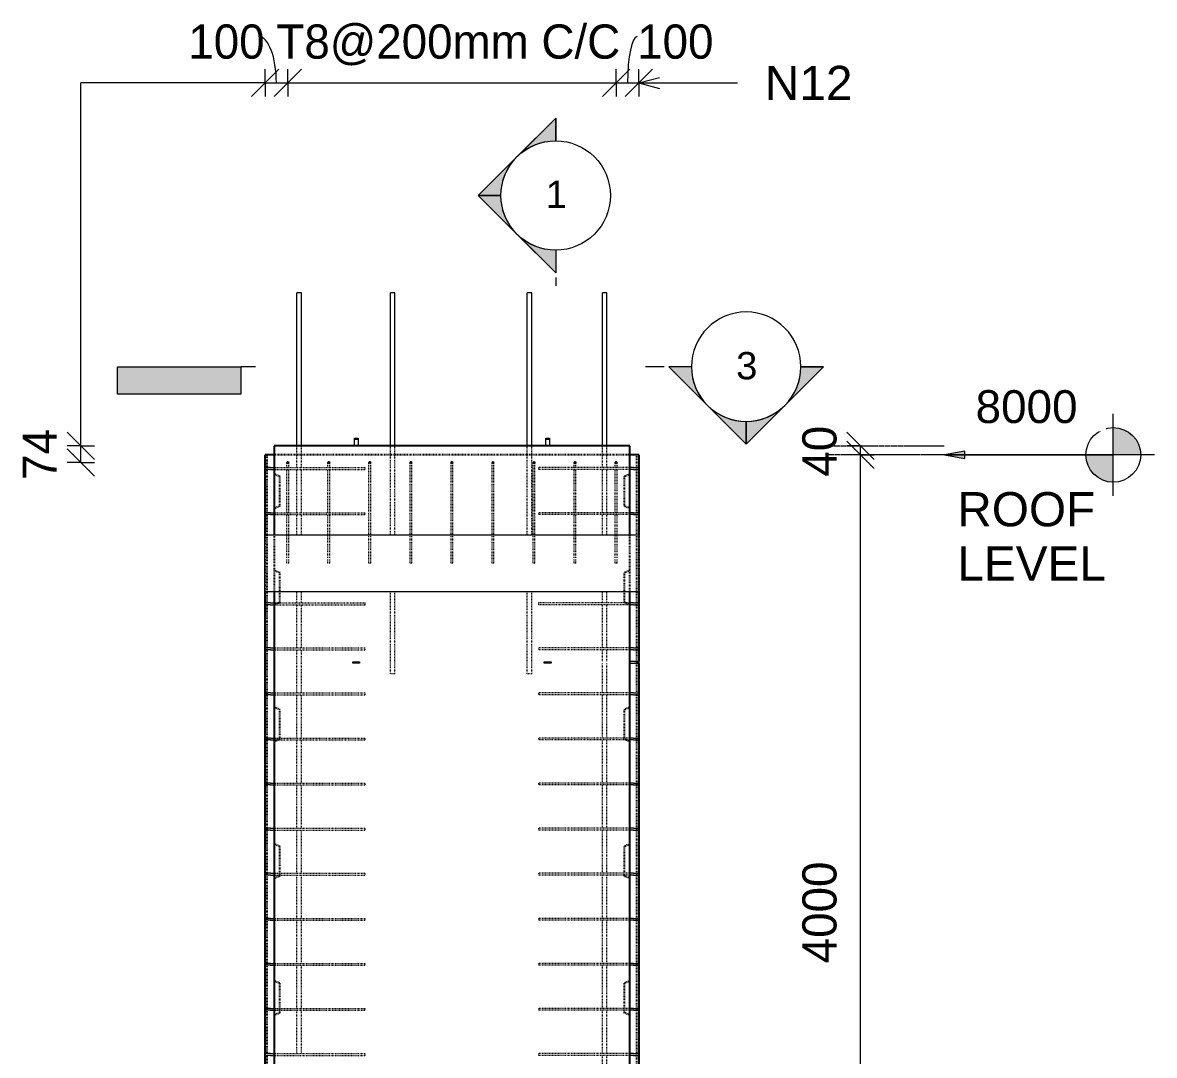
# Model space of a CAD drawing. Header units: millimetres. Extents: x -12091 to 4065, y -2596 to 12430.
# Drawn here: x -7769 to -2804, y 5026 to 9556 of the extents above; entities that cross this region are included whole.
import ezdxf

# ---------------------------------------------------------------- set-up
doc = ezdxf.new("R2010")
doc.units = ezdxf.units.MM
doc.linetypes.add('Dash', pattern=[6.36, 3.18, -3.18])
doc.linetypes.add('Overhead', pattern=[3.97, 2.38, -1.59])
for name, color, linetype, lineweight in [('A-ANNO-DIMS', 211, 'Continuous', 9), ('A-ANNO-DIMS-60', 211, 'Continuous', 9), ('A-DETL-MBND', 5, 'Continuous', 18), ('A-FLOR-OVHD', 1, 'Overhead', 18), ('A-GENM', 13, 'Continuous', 18), ('A-WALL', 113, 'Continuous', 25), ('A-WALL-HDLN', 110, 'Dash', 25), ('G-ANNO-DIMS', 111, 'Continuous', 9), ('G-ANNO-SYMB', 111, 'Continuous', 9), ('G-ANNO-TEXT', 231, 'Continuous', 9), ('S-BEAM', 12, 'Continuous', 18), ('S-RBAR', 171, 'Continuous', 18)]:
    doc.layers.add(name, color=color, linetype=linetype, lineweight=lineweight)
doc.styles.add('Arial', font='arial.ttf', dxfattribs={"height": 120})
doc.styles.add('Arial_1', font='arial.ttf', dxfattribs={"height": 150})
doc.styles.add('Arial_2', font='arial.ttf', dxfattribs={"height": 144})
doc.styles.add('Nirmala UI Semilight', font='NirmalaS.ttf', dxfattribs={"height": 150})
doc.dimstyles.new('Arrow_Filled_-_2_5_NI_UI_1', dxfattribs={"dimscale": 304.8, "dimtxt": 157.104592, "dimasz": 0.393701, "dimexe": 0.19685, "dimexo": 0.0625, "dimgap": 0.19685, "dimtad": 1, "dimdec": 0, "dimzin": 0, "dimdsep": 46, "dimtxsty": 'Nirmala UI Semilight', "dimblk1": 'OBLIQUE', "dimblk2": 'OBLIQUE', "dimsah": 1, "dimcen": 0.09, "dimazin": 0, "dimtfac": 1, "dimtdec": 4, "dimtix": 1, "dimtmove": 0, "dimatfit": 3, "dimfxl": 0.19685, "dimfxlon": 1, "dimtvp": 1, "dimtolj": 1, "dimtzin": 0, "dimarcsym": 2})
doc.dimstyles.new('Arrow_Filled_-_2_5_NI_UI_2', dxfattribs={"dimscale": 304.8, "dimtxt": 157.104592, "dimasz": 0.393701, "dimexe": 0.19685, "dimexo": 0.0625, "dimgap": 0.19685, "dimtad": 1, "dimdec": 0, "dimzin": 0, "dimdsep": 46, "dimtxsty": 'Nirmala UI Semilight', "dimblk1": 'OBLIQUE', "dimblk2": 'OBLIQUE', "dimsah": 1, "dimcen": 0.09, "dimazin": 0, "dimtfac": 1, "dimtdec": 4, "dimtix": 1, "dimtmove": 1, "dimatfit": 3, "dimfxl": 0.19685, "dimfxlon": 1, "dimtvp": 1, "dimtolj": 1, "dimtzin": 0, "dimarcsym": 2})

# ---------------------------------------------------------------- blocks, each defined once
blk = doc.blocks.new('RR spread anchor face based - RR-SA-7_5-260-1726841-Elevation Front')
at = {"layer": 'A-GENM'}
for p, q in [((-6313.4, 7727.8), (-6313.4, 7732.8)), ((-6313.4, 7732.8), (-6297.4, 7732.8)), ((-6313.4, 7700), (-6313.4, 7727.8)), ((-6297.4, 7727.8), (-6313.4, 7727.8)), ((-6297.4, 7732.8), (-6297.4, 7727.8)), ((-6297.4, 7727.8), (-6297.4, 7700))]:
    blk.add_line(p, q, dxfattribs=at)
blk = doc.blocks.new('RR spread anchor face based - RR-SA-2_5-200-1726821-Elevation Front')
at = {"layer": 'A-GENM'}
for p, q in [((-5105.4, 6755), (-5070.4, 6755)), ((-5070.4, 6755), (-5065.4, 6755)), ((-5070.4, 6745), (-5070.4, 6755)), ((-5065.4, 6755), (-5065.4, 6745)), ((-5070.4, 6745), (-5105.4, 6745)), ((-5065.4, 6745), (-5070.4, 6745))]:
    blk.add_line(p, q, dxfattribs=at)
blk = doc.blocks.new('RR spread anchor face based - RR-SA-1_4-160-1726851-Elevation Front')
at = {"layer": 'A-GENM'}
for p, q in [((-6320.4, 6753), (-6317.9, 6753)), ((-6320.4, 6747), (-6320.4, 6753)), ((-6317.9, 6753), (-6292.9, 6753)), ((-6317.9, 6753), (-6317.9, 6747)), ((-6292.9, 6753), (-6290.4, 6753)), ((-6292.9, 6753), (-6292.9, 6747)), ((-6290.4, 6753), (-6290.4, 6747)), ((-6317.9, 6747), (-6320.4, 6747)), ((-6292.9, 6747), (-6317.9, 6747)), ((-6290.4, 6747), (-6292.9, 6747))]:
    blk.add_line(p, q, dxfattribs=at)
blk = doc.blocks.new('Detail View - M_Section Head - Filled SHOP DWG-1002450-Elevation Front')
at = {"layer": 'G-ANNO-SYMB'}
h = blk.add_hatch(color=256, dxfattribs=at)
edge = h.paths.add_edge_path()
edge.add_line((-4934.5, -393.3), (-4835.1, -393.3))
edge.add_arc((-4595.1, -393.3), 240, 180, 225)
edge.add_line((-4764.8, -563), (-4934.5, -393.3))
h = blk.add_hatch(color=256, dxfattribs=at)
edge = h.paths.add_edge_path()
edge.add_line((-4255.7, -393.3), (-4425.4, -563))
edge.add_arc((-4595.1, -393.3), 240, 315, 360)
edge.add_line((-4355.1, -393.3), (-4255.7, -393.3))
h = blk.add_hatch(color=256, dxfattribs=at)
edge = h.paths.add_edge_path()
edge.add_line((-4595.1, -732.7), (-4764.8, -563))
edge.add_arc((-4595.1, -393.3), 240, 225, 270)
edge.add_line((-4595.1, -633.3), (-4595.1, -732.7))
h = blk.add_hatch(color=256, dxfattribs=at)
edge = h.paths.add_edge_path()
edge.add_line((-4595.1, -732.7), (-4595.1, -633.3))
edge.add_arc((-4595.1, -393.3), 240, 270, 315)
edge.add_line((-4425.4, -563), (-4595.1, -732.7))
for p, q in [((-4595.1, -732.7), (-4934.5, -393.3)), ((-4835.1, -393.3), (-4934.5, -393.3)), ((-4934.5, -393.3), (-4764.8, -563)), ((-4835.1, -393.3), (-4934.5, -393.3)), ((-4595.1, -732.7), (-4255.7, -393.3)), ((-4425.4, -563), (-4255.7, -393.3)), ((-4355.1, -393.3), (-4255.7, -393.3)), ((-4255.7, -393.3), (-4355.1, -393.3)), ((-4764.8, -563), (-4595.1, -732.7)), ((-4595.1, -732.7), (-4425.4, -563)), ((-4595.1, -633.3), (-4595.1, -732.7)), ((-4595.1, -732.7), (-4595.1, -633.3))]:
    blk.add_line(p, q, dxfattribs=at)
for start, end in [(360, 180), (180, 360), (180, 225), (315, 0), (225, 270), (270, 315)]:
    blk.add_arc((-4595.1, -393.3), 240, start, end, dxfattribs=at)
blk = doc.blocks.new('DIMBLOCK9-Elevation Front')
at = {"layer": 'A-ANNO-DIMS-60'}
for p, q in [((-6705.4, 9292.1), (-6645.4, 9352.1)), ((-6705.4, 9292.1), (-6705.4, 9352.1)), ((-6605.4, 9292.1), (-6545.4, 9352.1)), ((-6605.4, 9292.1), (-6605.4, 9352.1)), ((-6705.4, 9292.1), (-6765.4, 9232.1)), ((-6705.4, 9292.1), (-6605.4, 9292.1)), ((-6705.4, 9292.1), (-6705.4, 9232.1)), ((-6605.4, 9292.1), (-6665.4, 9232.1)), ((-6605.4, 9292.1), (-6605.4, 9232.1))]:
    blk.add_line(p, q, dxfattribs=at)
blk.add_ellipse((-6733.5, 9292.1), major_axis=(0, 202.8), ratio=0.384682, start_param=4.712389, end_param=6.283185, dxfattribs=at)
at = {"layer": 'A-ANNO-DIMS-60', "color": 0, "insert": (-7041.9, 9547.8), "char_height": 150, "width": 370.196, "attachment_point": 1, "line_spacing_factor": 1.142579, "style": 'Nirmala UI Semilight'}
blk.add_mtext('100', dxfattribs=at)
blk = doc.blocks.new('_Oblique')
at = {"color": 0, "linetype": 'ByBlock', "lineweight": -2}
blk.add_line((-0.5, -0.5), (0.5, 0.5), dxfattribs=at)
blk = doc.blocks.new('DIMBLOCK10-Elevation Front')
at = {"layer": 'A-ANNO-DIMS-60'}
for p, q in [((-6605.4, 9292.1), (-6545.4, 9352.1)), ((-6605.4, 9292.1), (-6605.4, 9352.1)), ((-5165.4, 9292.1), (-5105.4, 9352.1)), ((-5165.4, 9292.1), (-5165.4, 9352.1)), ((-6605.4, 9292.1), (-6665.4, 9232.1)), ((-6605.4, 9292.1), (-5165.4, 9292.1)), ((-6605.4, 9292.1), (-6605.4, 9232.1)), ((-5165.4, 9292.1), (-5225.4, 9232.1)), ((-5165.4, 9292.1), (-5165.4, 9232.1))]:
    blk.add_line(p, q, dxfattribs=at)
at = {"layer": 'A-ANNO-DIMS-60', "color": 0, "insert": (-6655.2, 9547.8), "char_height": 150, "width": 1847.55, "attachment_point": 1, "line_spacing_factor": 1.142579, "style": 'Nirmala UI Semilight'}
blk.add_mtext('T8@200mm C/C', dxfattribs=at)
blk = doc.blocks.new('DIMBLOCK11-Elevation Front')
at = {"layer": 'A-ANNO-DIMS-60'}
for p, q in [((-5165.4, 9292.1), (-5105.4, 9352.1)), ((-5165.4, 9292.1), (-5165.4, 9352.1)), ((-5065.4, 9292.1), (-5005.4, 9352.1)), ((-5065.4, 9292.1), (-5065.4, 9352.1)), ((-5165.4, 9292.1), (-5225.4, 9232.1)), ((-5165.4, 9292.1), (-5065.4, 9292.1)), ((-5165.4, 9292.1), (-5165.4, 9232.1)), ((-5065.4, 9292.1), (-5125.4, 9232.1)), ((-5065.4, 9292.1), (-5065.4, 9232.1))]:
    blk.add_line(p, q, dxfattribs=at)
blk.add_ellipse((-5073, 9292.1), major_axis=(0, 202.8), ratio=0.209126, start_param=0, end_param=1.570796, dxfattribs=at)
at = {"layer": 'A-ANNO-DIMS-60', "color": 0, "insert": (-5073, 9547.8), "char_height": 150, "width": 370.196, "attachment_point": 1, "line_spacing_factor": 1.142579, "style": 'Nirmala UI Semilight'}
blk.add_mtext('100', dxfattribs=at)
blk = doc.blocks.new('DIMBLOCK49-Elevation Front')
at = {"layer": 'A-ANNO-DIMS-60'}
for p, q in [((-7512.9, 7700), (-7572.9, 7760)), ((-7512.9, 7700), (-7572.9, 7700)), ((-7512.9, 7626), (-7512.9, 7700)), ((-7512.9, 7700), (-7452.9, 7640)), ((-7512.9, 7700), (-7452.9, 7700)), ((-7512.9, 7626), (-7572.9, 7686)), ((-7512.9, 7626), (-7572.9, 7626)), ((-7512.9, 7626), (-7452.9, 7566)), ((-7512.9, 7626), (-7452.9, 7626))]:
    blk.add_line(p, q, dxfattribs=at)
at = {"layer": 'A-ANNO-DIMS-60', "color": 0, "insert": (-7768.6, 7550.2), "char_height": 150, "width": 270.791, "attachment_point": 1, "rotation": 90, "line_spacing_factor": 1.142579, "style": 'Nirmala UI Semilight'}
blk.add_mtext('74', dxfattribs=at)
blk = doc.blocks.new('DIMBLOCK74-Elevation Front')
at = {"layer": 'A-ANNO-DIMS-60'}
for p, q in [((-4092.9, 7660), (-4152.9, 7720)), ((-4092.9, 7660), (-4152.9, 7660)), ((-4092.9, 3660), (-4092.9, 7660)), ((-4092.9, 7660), (-4032.9, 7600)), ((-4092.9, 7660), (-4032.9, 7660)), ((-4092.9, 3660), (-4152.9, 3720)), ((-4092.9, 3660), (-4152.9, 3660)), ((-4092.9, 3660), (-4032.9, 3600)), ((-4092.9, 3660), (-4032.9, 3660))]:
    blk.add_line(p, q, dxfattribs=at)
at = {"layer": 'A-ANNO-DIMS-60', "color": 0, "insert": (-4348.6, 5430.1), "char_height": 150, "width": 551.866, "attachment_point": 1, "rotation": 90, "line_spacing_factor": 1.142579, "style": 'Nirmala UI Semilight'}
blk.add_mtext('4000', dxfattribs=at)
blk = doc.blocks.new('DIMBLOCK75-Elevation Front')
at = {"layer": 'A-ANNO-DIMS-60'}
for p, q in [((-4092.9, 7700), (-4152.9, 7760)), ((-4092.9, 7660), (-4152.9, 7720)), ((-4092.9, 7700), (-4152.9, 7700)), ((-4092.9, 7660), (-4092.9, 7700)), ((-4092.9, 7700), (-4032.9, 7640)), ((-4092.9, 7700), (-4032.9, 7700)), ((-4092.9, 7660), (-4152.9, 7660)), ((-4092.9, 7660), (-4032.9, 7600)), ((-4092.9, 7660), (-4032.9, 7660))]:
    blk.add_line(p, q, dxfattribs=at)
at = {"layer": 'A-ANNO-DIMS-60', "color": 0, "insert": (-4348.6, 7564.3), "char_height": 150, "width": 277.647, "attachment_point": 1, "rotation": 90, "line_spacing_factor": 1.142579, "style": 'Nirmala UI Semilight'}
blk.add_mtext('40', dxfattribs=at)
blk = doc.blocks.new('Spot Elevations - M_Spot Elevation - Target Filled-10609-Elevation Front')
at = {"layer": 'G-ANNO-DIMS'}
h = blk.add_hatch(color=256, dxfattribs=at)
edge = h.paths.add_edge_path()
edge.add_line((-2984.5, 7660), (-2864.5, 7660))
edge.add_arc((-2984.5, 7660), 120, 0, 90)
edge.add_line((-2984.5, 7780), (-2984.5, 7660))
h = blk.add_hatch(color=256, dxfattribs=at)
edge = h.paths.add_edge_path()
edge.add_line((-2984.5, 7660), (-3104.5, 7660))
edge.add_arc((-2984.5, 7660), 120, 180, 270)
edge.add_line((-2984.5, 7540), (-2984.5, 7660))
for p, q in [((-2984.5, 7480), (-2984.5, 7840)), ((-2804.5, 7660), (-3824.5, 7660))]:
    blk.add_line(p, q, dxfattribs=at)
blk.add_circle((-2984.5, 7660), 120, dxfattribs=at)
blk = doc.blocks.new('Detail View - M_Section Tail - Filled Horizontal-14034-Elevation Front')
at = {"layer": 'G-ANNO-SYMB'}
blk.add_hatch(color=256, dxfattribs=at).paths.add_polyline_path([(-6812.1, -513.3), (-6812.1, -393.3), (-7352.1, -393.3), (-7352.1, -513.3)])
for p, q in [((-7352.1, -513.3), (-7352.1, -393.3)), ((-7352.1, -393.3), (-6812.1, -393.3)), ((-6812.1, -393.3), (-6812.1, -513.3)), ((-6812.1, -513.3), (-7352.1, -513.3))]:
    blk.add_line(p, q, dxfattribs=at)

msp = doc.modelspace()

# ---------------------------------------------------------------- hatches: boundary and pattern name
at = {"layer": 'G-ANNO-DIMS'}
msp.add_hatch(color=256, dxfattribs=at).paths.add_polyline_path([(-3725.4, 7660), (-3635.4, 7644.1), (-3635.4, 7675.9)])
at = {"layer": 'S-RBAR'}
for points in [[(-6605.4, 7622), (-6601.4, 7626), (-6605.4, 7630), (-6609.4, 7626)], [(-6425.4, 7622), (-6421.4, 7626), (-6425.4, 7630), (-6429.4, 7626)], [(-6245.4, 7622), (-6241.4, 7626), (-6245.4, 7630), (-6249.4, 7626)], [(-6065.4, 7622), (-6061.4, 7626), (-6065.4, 7630), (-6069.4, 7626)], [(-5885.4, 7622), (-5881.4, 7626), (-5885.4, 7630), (-5889.4, 7626)], [(-5705.4, 7622), (-5701.4, 7626), (-5705.4, 7630), (-5709.4, 7626)], [(-5525.4, 7622), (-5521.4, 7626), (-5525.4, 7630), (-5529.4, 7626)], [(-5345.4, 7622), (-5341.4, 7626), (-5345.4, 7630), (-5349.4, 7626)], [(-5165.4, 7622), (-5161.4, 7626), (-5165.4, 7630), (-5169.4, 7626)]]:
    msp.add_hatch(color=256, dxfattribs=at).paths.add_polyline_path(points)
h = msp.add_hatch(color=256, dxfattribs=at)
edge = h.paths.add_edge_path()
edge.add_arc((-6605.4, 7626), 4, 0, 360)
h = msp.add_hatch(color=256, dxfattribs=at)
edge = h.paths.add_edge_path()
edge.add_arc((-6425.4, 7626), 4, 0, 360)
h = msp.add_hatch(color=256, dxfattribs=at)
edge = h.paths.add_edge_path()
edge.add_arc((-6245.4, 7626), 4, 0, 360)
h = msp.add_hatch(color=256, dxfattribs=at)
edge = h.paths.add_edge_path()
edge.add_arc((-6065.4, 7626), 4, 0, 360)
h = msp.add_hatch(color=256, dxfattribs=at)
edge = h.paths.add_edge_path()
edge.add_arc((-5885.4, 7626), 4, 0, 360)
h = msp.add_hatch(color=256, dxfattribs=at)
edge = h.paths.add_edge_path()
edge.add_arc((-5705.4, 7626), 4, 0, 360)
h = msp.add_hatch(color=256, dxfattribs=at)
edge = h.paths.add_edge_path()
edge.add_arc((-5525.4, 7626), 4, 0, 360)
h = msp.add_hatch(color=256, dxfattribs=at)
edge = h.paths.add_edge_path()
edge.add_arc((-5345.4, 7626), 4, 0, 360)
h = msp.add_hatch(color=256, dxfattribs=at)
edge = h.paths.add_edge_path()
edge.add_arc((-5165.4, 7626), 4, 0, 360)

# ---------------------------------------------------------------- linework, layer by layer
at = {"layer": 'A-DETL-MBND'}
for p in [(-7512.9, 7700), (-6705.4, 9292.1)]:
    msp.add_line(p, (-7512.9, 9292.1), dxfattribs=at)
at = {"layer": 'A-FLOR-OVHD'}
for p, q in [((-4245.4, 7700), (-3725.4, 7700)), ((-3725.4, 7660), (-4245.4, 7660))]:
    msp.add_line(p, q, dxfattribs=at)
at = {"layer": 'A-WALL'}
for p, q in [((-6665.4, 7700), (-6665.4, 7310)), ((-5105.4, 7700), (-6665.4, 7700)), ((-5105.4, 7310), (-5105.4, 7700)), ((-6705.4, 7600.4), (-6705.4, 7660)), ((-6665.4, 7660), (-6705.4, 7660)), ((-5065.4, 7660), (-5105.4, 7660)), ((-5065.4, 7660), (-5065.4, 7600.4)), ((-6705.4, 7402.7), (-6705.4, 7599.6)), ((-5065.4, 7599.6), (-5065.4, 7402.7)), ((-6705.4, 7310), (-6705.4, 7402)), ((-5065.4, 7402), (-5065.4, 7310)), ((-6705.4, 7007.4), (-6705.4, 7060)), ((-6665.4, 7060), (-6665.4, -1395)), ((-5105.4, -1395), (-5105.4, 7060)), ((-5065.4, 7060), (-5065.4, 7007.4)), ((-6705.4, 6809.7), (-6705.4, 7006.6)), ((-5065.4, 7006.6), (-5065.4, 6809.7)), ((-6705.4, 6612), (-6705.4, 6809)), ((-5065.4, 6809), (-5065.4, 6755)), ((-5065.4, 6745), (-5065.4, 6612)), ((-6705.4, 6414.4), (-6705.4, 6611.3)), ((-5065.4, 6611.3), (-5065.4, 6414.4)), ((-6705.4, 6216.7), (-6705.4, 6413.6)), ((-5065.4, 6413.6), (-5065.4, 6216.7)), ((-6705.4, 6019), (-6705.4, 6216)), ((-5065.4, 6216), (-5065.4, 6019)), ((-6705.4, 5821.4), (-6705.4, 6018.3)), ((-5065.4, 6018.3), (-5065.4, 5821.4)), ((-6705.4, 5623.7), (-6705.4, 5820.6)), ((-5065.4, 5820.6), (-5065.4, 5623.7)), ((-6705.4, 5426), (-6705.4, 5623)), ((-5065.4, 5623), (-5065.4, 5426)), ((-6705.4, 5228.4), (-6705.4, 5425.3)), ((-5065.4, 5425.3), (-5065.4, 5228.4)), ((-6705.4, 5030.7), (-6705.4, 5227.6)), ((-5065.4, 5227.6), (-5065.4, 5030.7)), ((-6705.4, 4833), (-6705.4, 5030)), ((-5065.4, 5030), (-5065.4, 4833))]:
    msp.add_line(p, q, dxfattribs=at)
at = {"layer": 'A-WALL-HDLN'}
for p, q in [((-6695.4, 3690.4), (-6695.4, 7660)), ((-5105.4, 7660), (-6665.4, 7660)), ((-5075.4, 7660), (-5075.4, 3690.4)), ((-6640.4, 7565), (-6665.4, 7575)), ((-6640.4, 7435), (-6640.4, 7565)), ((-5105.4, 7575), (-5130.4, 7565)), ((-5130.4, 7565), (-5130.4, 7435)), ((-6640.4, 7435), (-6665.4, 7425)), ((-5105.4, 7425), (-5130.4, 7435)), ((-6705.4, 7060), (-6705.4, 7310)), ((-6665.4, 7310), (-6665.4, 7060)), ((-5105.4, 7060), (-5105.4, 7310)), ((-5065.4, 7310), (-5065.4, 7060)), ((-6640.4, 7142.5), (-6665.4, 7152.5)), ((-5105.4, 7152.5), (-5130.4, 7142.5)), ((-6640.4, 7012.5), (-6640.4, 7142.5)), ((-5130.4, 7142.5), (-5130.4, 7012.5)), ((-6640.4, 7012.5), (-6665.4, 7002.5)), ((-5105.4, 7002.5), (-5130.4, 7012.5)), ((-6640.4, 6542.5), (-6665.4, 6552.5)), ((-6640.4, 6412.5), (-6640.4, 6542.5)), ((-5105.4, 6552.5), (-5130.4, 6542.5)), ((-5130.4, 6542.5), (-5130.4, 6412.5)), ((-6640.4, 6412.5), (-6665.4, 6402.5)), ((-5105.4, 6402.5), (-5130.4, 6412.5)), ((-6640.4, 5942.5), (-6665.4, 5952.5)), ((-6640.4, 5812.5), (-6640.4, 5942.5)), ((-5105.4, 5952.5), (-5130.4, 5942.5)), ((-5130.4, 5942.5), (-5130.4, 5812.5)), ((-6640.4, 5812.5), (-6665.4, 5802.5)), ((-5105.4, 5802.5), (-5130.4, 5812.5)), ((-6640.4, 5342.5), (-6665.4, 5352.5)), ((-6640.4, 5212.5), (-6640.4, 5342.5)), ((-5105.4, 5352.5), (-5130.4, 5342.5)), ((-5130.4, 5342.5), (-5130.4, 5212.5)), ((-6640.4, 5212.5), (-6665.4, 5202.5)), ((-5105.4, 5202.5), (-5130.4, 5212.5))]:
    msp.add_line(p, q, dxfattribs=at)
at = {"layer": 'G-ANNO-DIMS'}
for p, q in [((-3635.4, 7675.9), (-3725.4, 7660)), ((-3725.4, 7660), (-3635.4, 7644.1)), ((-3725.4, 7660), (-3309.2, 7660)), ((-3635.4, 7644.1), (-3635.4, 7675.9)), ((-3309.2, 7660), (-2984.5, 7660))]:
    msp.add_line(p, q, dxfattribs=at)
at = {"layer": 'G-ANNO-SYMB'}
for p, q in [((-5430.5, 8437.8), (-5430.5, 8401.3)), ((-6746.6, 8046.7), (-6812.1, 8046.7)), ((-4955.1, 8046.7), (-5036.8, 8046.7))]:
    msp.add_line(p, q, dxfattribs=at)
at = {"layer": 'G-ANNO-TEXT', "color": 7}
for q in [(-4975.6, 9315.3), (-4975.6, 9267.1), (-4632.9, 9291.2)]:
    msp.add_line((-5065.6, 9291.2), q, dxfattribs=at)
at = {"layer": 'S-BEAM'}
for p, q in [((-6705.5, 7060), (-6705.5, 7310)), ((-6705.5, 7310), (-5065.3, 7310)), ((-5065.3, 7310), (-5065.3, 7060)), ((-5065.3, 7060), (-6705.5, 7060))]:
    msp.add_line(p, q, dxfattribs=at)
at = {"layer": 'S-RBAR'}
for p, q in [((-6545.4, 8370), (-6565.4, 8370)), ((-6565.4, 7700), (-6565.4, 8370)), ((-6545.4, 7700), (-6545.4, 8370)), ((-6135.4, 8370), (-6155.4, 8370)), ((-6155.4, 7700), (-6155.4, 8370)), ((-6135.4, 7700), (-6135.4, 8370)), ((-5535.4, 8370), (-5555.4, 8370)), ((-5555.4, 7700), (-5555.4, 8370)), ((-5535.4, 7700), (-5535.4, 8370)), ((-5205.4, 8370), (-5225.4, 8370)), ((-5225.4, 7700), (-5225.4, 8370)), ((-5205.4, 7700), (-5205.4, 8370)), ((-6681.4, 7604), (-6701.4, 7604)), ((-6681.4, 7596), (-6701.4, 7596)), ((-6681.4, 7604), (-6665.8, 7604)), ((-6681.4, 7596), (-6665.8, 7596)), ((-6605.4, 7630), (-6609.4, 7626)), ((-6609.4, 7626), (-6605.4, 7622)), ((-6601.4, 7626), (-6605.4, 7630)), ((-6605.4, 7622), (-6601.4, 7626)), ((-6425.4, 7630), (-6429.4, 7626)), ((-6429.4, 7626), (-6425.4, 7622)), ((-6421.4, 7626), (-6425.4, 7630)), ((-6425.4, 7622), (-6421.4, 7626)), ((-6245.4, 7630), (-6249.4, 7626)), ((-6249.4, 7626), (-6245.4, 7622)), ((-6241.4, 7626), (-6245.4, 7630)), ((-6245.4, 7622), (-6241.4, 7626)), ((-6065.4, 7630), (-6069.4, 7626)), ((-6069.4, 7626), (-6065.4, 7622)), ((-6061.4, 7626), (-6065.4, 7630)), ((-6065.4, 7622), (-6061.4, 7626)), ((-5885.4, 7630), (-5889.4, 7626)), ((-5889.4, 7626), (-5885.4, 7622)), ((-5881.4, 7626), (-5885.4, 7630)), ((-5885.4, 7622), (-5881.4, 7626)), ((-5705.4, 7630), (-5709.4, 7626)), ((-5709.4, 7626), (-5705.4, 7622)), ((-5701.4, 7626), (-5705.4, 7630)), ((-5705.4, 7622), (-5701.4, 7626)), ((-5525.4, 7630), (-5529.4, 7626)), ((-5529.4, 7626), (-5525.4, 7622)), ((-5521.4, 7626), (-5525.4, 7630)), ((-5525.4, 7622), (-5521.4, 7626)), ((-5345.4, 7630), (-5349.4, 7626)), ((-5349.4, 7626), (-5345.4, 7622)), ((-5341.4, 7626), (-5345.4, 7630)), ((-5345.4, 7622), (-5341.4, 7626)), ((-5165.4, 7630), (-5169.4, 7626)), ((-5169.4, 7626), (-5165.4, 7622)), ((-5161.4, 7626), (-5165.4, 7630)), ((-5165.4, 7622), (-5161.4, 7626)), ((-5089.4, 7604), (-5105.4, 7604)), ((-5089.4, 7596), (-5105.4, 7596)), ((-5089.4, 7604), (-5069.4, 7604)), ((-5089.4, 7596), (-5069.4, 7596)), ((-6681.4, 7406.3), (-6701.4, 7406.3)), ((-6681.4, 7398.3), (-6701.4, 7398.3)), ((-6681.4, 7406.3), (-6665.8, 7406.3)), ((-6681.4, 7398.3), (-6665.8, 7398.3)), ((-5089.4, 7406.3), (-5105.4, 7406.3)), ((-5089.4, 7398.3), (-5105.4, 7398.3)), ((-5089.4, 7406.3), (-5069.4, 7406.3)), ((-5089.4, 7398.3), (-5069.4, 7398.3)), ((-6681.4, 7011), (-6701.4, 7011)), ((-6681.4, 7003), (-6701.4, 7003)), ((-6681.4, 7011), (-6665.8, 7011)), ((-6681.4, 7003), (-6665.8, 7003)), ((-5089.4, 7011), (-5105.4, 7011)), ((-5089.4, 7003), (-5105.4, 7003)), ((-5089.4, 7011), (-5069.4, 7011)), ((-5089.4, 7003), (-5069.4, 7003)), ((-6681.4, 6813.3), (-6701.4, 6813.3)), ((-6681.4, 6805.3), (-6701.4, 6805.3)), ((-6681.4, 6813.3), (-6665.4, 6813.3)), ((-6681.4, 6805.3), (-6665.4, 6805.3)), ((-5089.4, 6813.3), (-5105.4, 6813.3)), ((-5089.4, 6805.3), (-5105.4, 6805.3)), ((-5089.4, 6813.3), (-5069.4, 6813.3)), ((-5089.4, 6805.3), (-5069.4, 6805.3)), ((-6681.4, 6615.7), (-6701.4, 6615.7)), ((-6681.4, 6607.7), (-6701.4, 6607.7)), ((-6681.4, 6615.7), (-6665.4, 6615.7)), ((-6681.4, 6607.7), (-6665.4, 6607.7)), ((-5089.4, 6615.7), (-5105.4, 6615.7)), ((-5089.4, 6607.7), (-5105.4, 6607.7)), ((-5089.4, 6615.7), (-5069.4, 6615.7)), ((-5089.4, 6607.7), (-5069.4, 6607.7)), ((-6681.4, 6418), (-6701.4, 6418)), ((-6681.4, 6410), (-6701.4, 6410)), ((-6681.4, 6418), (-6665.8, 6418)), ((-6681.4, 6410), (-6665.8, 6410)), ((-5089.4, 6418), (-5105.4, 6418)), ((-5089.4, 6410), (-5105.4, 6410)), ((-5089.4, 6418), (-5069.4, 6418)), ((-5089.4, 6410), (-5069.4, 6410)), ((-6681.4, 6220.3), (-6701.4, 6220.3)), ((-6681.4, 6212.3), (-6701.4, 6212.3)), ((-6681.4, 6220.3), (-6665.4, 6220.3)), ((-6681.4, 6212.3), (-6665.4, 6212.3)), ((-5089.4, 6220.3), (-5105.4, 6220.3)), ((-5089.4, 6212.3), (-5105.4, 6212.3)), ((-5089.4, 6220.3), (-5069.4, 6220.3)), ((-5089.4, 6212.3), (-5069.4, 6212.3)), ((-6681.4, 6022.7), (-6701.4, 6022.7)), ((-6681.4, 6014.7), (-6701.4, 6014.7)), ((-6681.4, 6022.7), (-6665.4, 6022.7)), ((-6681.4, 6014.7), (-6665.4, 6014.7)), ((-5089.4, 6022.7), (-5105.4, 6022.7)), ((-5089.4, 6014.7), (-5105.4, 6014.7)), ((-5089.4, 6022.7), (-5069.4, 6022.7)), ((-5089.4, 6014.7), (-5069.4, 6014.7)), ((-6681.4, 5825), (-6701.4, 5825)), ((-6681.4, 5817), (-6701.4, 5817)), ((-6681.4, 5825), (-6665.8, 5825)), ((-6681.4, 5817), (-6665.8, 5817)), ((-5089.4, 5825), (-5105.4, 5825)), ((-5089.4, 5817), (-5105.4, 5817)), ((-5089.4, 5825), (-5069.4, 5825)), ((-5089.4, 5817), (-5069.4, 5817)), ((-6681.4, 5627.3), (-6701.4, 5627.3)), ((-6681.4, 5619.3), (-6701.4, 5619.3)), ((-6681.4, 5627.3), (-6665.4, 5627.3)), ((-6681.4, 5619.3), (-6665.4, 5619.3)), ((-5089.4, 5627.3), (-5105.4, 5627.3)), ((-5089.4, 5619.3), (-5105.4, 5619.3)), ((-5089.4, 5627.3), (-5069.4, 5627.3)), ((-5089.4, 5619.3), (-5069.4, 5619.3)), ((-6681.4, 5429.7), (-6701.4, 5429.7)), ((-6681.4, 5421.7), (-6701.4, 5421.7)), ((-6681.4, 5429.7), (-6665.4, 5429.7)), ((-6681.4, 5421.7), (-6665.4, 5421.7)), ((-5089.4, 5429.7), (-5105.4, 5429.7)), ((-5089.4, 5421.7), (-5105.4, 5421.7)), ((-5089.4, 5429.7), (-5069.4, 5429.7)), ((-5089.4, 5421.7), (-5069.4, 5421.7)), ((-6681.4, 5232), (-6701.4, 5232)), ((-6681.4, 5224), (-6701.4, 5224)), ((-6681.4, 5232), (-6665.8, 5232)), ((-6681.4, 5224), (-6665.8, 5224)), ((-5089.4, 5232), (-5105.4, 5232)), ((-5089.4, 5224), (-5105.4, 5224)), ((-5089.4, 5232), (-5069.4, 5232)), ((-5089.4, 5224), (-5069.4, 5224)), ((-6681.4, 5034.3), (-6701.4, 5034.3)), ((-6681.4, 5026.3), (-6701.4, 5026.3)), ((-6681.4, 5034.3), (-6665.4, 5034.3)), ((-6681.4, 5026.3), (-6665.4, 5026.3)), ((-5089.4, 5034.3), (-5105.4, 5034.3)), ((-5089.4, 5026.3), (-5105.4, 5026.3)), ((-5089.4, 5034.3), (-5069.4, 5034.3)), ((-5089.4, 5026.3), (-5069.4, 5026.3))]:
    msp.add_line(p, q, dxfattribs=at)
at = {"layer": 'S-RBAR', "linetype": 'Dash'}
for p, q in [((-6565.4, 7604), (-6565.4, 7700)), ((-6545.4, 7604), (-6545.4, 7700)), ((-6155.4, 7310), (-6155.4, 7700)), ((-6135.4, 7310), (-6135.4, 7700)), ((-5555.4, 7310), (-5555.4, 7700)), ((-5535.4, 7310), (-5535.4, 7700)), ((-5225.4, 7604), (-5225.4, 7700)), ((-5205.4, 7604), (-5205.4, 7700)), ((-6665.8, 7604), (-6265.4, 7604)), ((-6665.8, 7596), (-6265.4, 7596)), ((-6609.4, 7606), (-6609.4, 7626)), ((-6609.4, 7604), (-6609.4, 7606)), ((-6609.4, 7406.3), (-6609.4, 7596)), ((-6601.4, 7606), (-6601.4, 7626)), ((-6601.4, 7604), (-6601.4, 7606)), ((-6601.4, 7406.3), (-6601.4, 7596)), ((-6565.4, 7406.3), (-6565.4, 7596)), ((-6545.4, 7406.3), (-6545.4, 7596)), ((-6429.4, 7606), (-6429.4, 7626)), ((-6429.4, 7604), (-6429.4, 7606)), ((-6429.4, 7406.3), (-6429.4, 7596)), ((-6421.4, 7606), (-6421.4, 7626)), ((-6421.4, 7604), (-6421.4, 7606)), ((-6421.4, 7406.3), (-6421.4, 7596)), ((-6265.4, 7596), (-6265.4, 7604)), ((-6249.4, 7606), (-6249.4, 7626)), ((-6249.4, 7185.6), (-6249.4, 7606)), ((-6241.4, 7606), (-6241.4, 7626)), ((-6241.4, 7185.6), (-6241.4, 7606)), ((-6069.4, 7606), (-6069.4, 7626)), ((-6069.4, 7185.6), (-6069.4, 7606)), ((-6061.4, 7606), (-6061.4, 7626)), ((-6061.4, 7185.6), (-6061.4, 7606)), ((-5889.4, 7606), (-5889.4, 7626)), ((-5889.4, 7185.6), (-5889.4, 7606)), ((-5881.4, 7606), (-5881.4, 7626)), ((-5881.4, 7185.6), (-5881.4, 7606)), ((-5709.4, 7606), (-5709.4, 7626)), ((-5709.4, 7185.6), (-5709.4, 7606)), ((-5701.4, 7606), (-5701.4, 7626)), ((-5701.4, 7185.6), (-5701.4, 7606)), ((-5529.4, 7606), (-5529.4, 7626)), ((-5529.4, 7185.6), (-5529.4, 7606)), ((-5521.4, 7606), (-5521.4, 7626)), ((-5521.4, 7185.6), (-5521.4, 7606)), ((-5105.5, 7604), (-5505.4, 7604)), ((-5505.4, 7604), (-5505.4, 7596)), ((-5105.5, 7596), (-5505.4, 7596)), ((-5349.4, 7606), (-5349.4, 7626)), ((-5349.4, 7604), (-5349.4, 7606)), ((-5349.4, 7406.3), (-5349.4, 7596)), ((-5341.4, 7606), (-5341.4, 7626)), ((-5341.4, 7604), (-5341.4, 7606)), ((-5341.4, 7406.3), (-5341.4, 7596)), ((-5225.4, 7406.3), (-5225.4, 7596)), ((-5205.4, 7406.3), (-5205.4, 7596)), ((-5169.4, 7606), (-5169.4, 7626)), ((-5169.4, 7604), (-5169.4, 7606)), ((-5169.4, 7406.3), (-5169.4, 7596)), ((-5161.4, 7606), (-5161.4, 7626)), ((-5161.4, 7604), (-5161.4, 7606)), ((-5161.4, 7406.3), (-5161.4, 7596)), ((-6665.8, 7406.3), (-6265.4, 7406.3)), ((-6665.8, 7398.3), (-6265.4, 7398.3)), ((-6609.4, 7208.7), (-6609.4, 7398.3)), ((-6601.4, 7208.7), (-6601.4, 7398.3)), ((-6565.4, 7310), (-6565.4, 7398.3)), ((-6545.4, 7310), (-6545.4, 7398.3)), ((-6429.4, 7208.7), (-6429.4, 7398.3)), ((-6421.4, 7208.7), (-6421.4, 7398.3)), ((-6265.4, 7398.3), (-6265.4, 7406.3)), ((-5105.5, 7406.3), (-5505.4, 7406.3)), ((-5505.4, 7406.3), (-5505.4, 7398.3)), ((-5105.5, 7398.3), (-5505.4, 7398.3)), ((-5349.4, 7208.7), (-5349.4, 7398.3)), ((-5341.4, 7208.7), (-5341.4, 7398.3)), ((-5225.4, 7310), (-5225.4, 7398.3)), ((-5205.4, 7310), (-5205.4, 7398.3)), ((-5169.4, 7208.7), (-5169.4, 7398.3)), ((-5161.4, 7208.7), (-5161.4, 7398.3)), ((-6609.4, 7185.6), (-6609.4, 7200.7)), ((-6601.4, 7185.6), (-6601.4, 7200.7)), ((-6429.4, 7185.6), (-6429.4, 7200.7)), ((-6421.4, 7185.6), (-6421.4, 7200.7)), ((-5349.4, 7185.6), (-5349.4, 7200.7)), ((-5341.4, 7185.6), (-5341.4, 7200.7)), ((-5169.4, 7185.6), (-5169.4, 7200.7)), ((-5161.4, 7185.6), (-5161.4, 7200.7)), ((-6601.4, 7185.6), (-6609.4, 7185.6)), ((-6421.4, 7185.6), (-6429.4, 7185.6)), ((-6241.4, 7185.6), (-6249.4, 7185.6)), ((-6061.4, 7185.6), (-6069.4, 7185.6)), ((-5881.4, 7185.6), (-5889.4, 7185.6)), ((-5701.4, 7185.6), (-5709.4, 7185.6)), ((-5521.4, 7185.6), (-5529.4, 7185.6)), ((-5341.4, 7185.6), (-5349.4, 7185.6)), ((-5161.4, 7185.6), (-5169.4, 7185.6)), ((-6565.4, 7011), (-6565.4, 7060)), ((-6545.4, 7011), (-6545.4, 7060)), ((-6155.4, 6700), (-6155.4, 7060)), ((-6135.4, 6700), (-6135.4, 7060)), ((-5555.4, 6700), (-5555.4, 7060)), ((-5535.4, 6700), (-5535.4, 7060)), ((-5225.4, 7011), (-5225.4, 7060)), ((-5205.4, 7011), (-5205.4, 7060)), ((-6665.8, 7011), (-6644.3, 7011)), ((-6665.8, 7003), (-6664.3, 7003)), ((-6664.1, 7003), (-6265.4, 7003)), ((-6644.1, 7011), (-6265.4, 7011)), ((-6565.4, 6813.3), (-6565.4, 7003)), ((-6545.4, 6813.3), (-6545.4, 7003)), ((-6265.4, 7003), (-6265.4, 7011)), ((-5126.8, 7011), (-5505.4, 7011)), ((-5505.4, 7011), (-5505.4, 7003)), ((-5106.8, 7003), (-5505.4, 7003)), ((-5225.4, 6813.3), (-5225.4, 7003)), ((-5205.4, 6813.3), (-5205.4, 7003)), ((-5105.5, 7011), (-5126.6, 7011)), ((-5105.5, 7003), (-5106.6, 7003)), ((-6665.4, 6813.3), (-6265.4, 6813.3)), ((-6665.4, 6805.3), (-6265.4, 6805.3)), ((-6565.4, 6615.7), (-6565.4, 6805.3)), ((-6545.4, 6615.7), (-6545.4, 6805.3)), ((-6265.4, 6805.3), (-6265.4, 6813.3)), ((-5105.5, 6813.3), (-5505.4, 6813.3)), ((-5505.4, 6813.3), (-5505.4, 6805.3)), ((-5105.5, 6805.3), (-5505.4, 6805.3)), ((-5225.4, 6755), (-5225.4, 6805.3)), ((-5205.4, 6755), (-5205.4, 6805.3)), ((-5225.4, 6615.7), (-5225.4, 6745)), ((-5205.4, 6615.7), (-5205.4, 6745)), ((-6135.4, 6700), (-6155.4, 6700)), ((-5535.4, 6700), (-5555.4, 6700)), ((-6665.4, 6615.7), (-6265.4, 6615.7)), ((-6665.4, 6607.7), (-6265.4, 6607.7)), ((-6565.4, 6418), (-6565.4, 6607.7)), ((-6545.4, 6418), (-6545.4, 6607.7)), ((-6265.4, 6607.7), (-6265.4, 6615.7)), ((-5105.5, 6615.7), (-5505.4, 6615.7)), ((-5505.4, 6615.7), (-5505.4, 6607.7)), ((-5105.5, 6607.7), (-5505.4, 6607.7)), ((-5225.4, 6418), (-5225.4, 6607.7)), ((-5205.4, 6418), (-5205.4, 6607.7)), ((-6665.8, 6418), (-6265.4, 6418)), ((-6665.8, 6410), (-6646.8, 6410)), ((-6646.6, 6410), (-6265.4, 6410)), ((-6565.4, 6220.3), (-6565.4, 6410)), ((-6545.4, 6220.3), (-6545.4, 6410)), ((-6265.4, 6410), (-6265.4, 6418)), ((-5105.5, 6418), (-5505.4, 6418)), ((-5505.4, 6418), (-5505.4, 6410)), ((-5124.3, 6410), (-5505.4, 6410)), ((-5225.4, 6220.3), (-5225.4, 6410)), ((-5205.4, 6220.3), (-5205.4, 6410)), ((-5105.5, 6410), (-5124.1, 6410)), ((-6665.4, 6220.3), (-6265.4, 6220.3)), ((-6665.4, 6212.3), (-6265.4, 6212.3)), ((-6565.4, 6022.7), (-6565.4, 6212.3)), ((-6545.4, 6022.7), (-6545.4, 6212.3)), ((-6265.4, 6212.3), (-6265.4, 6220.3)), ((-5105.5, 6220.3), (-5505.4, 6220.3)), ((-5505.4, 6220.3), (-5505.4, 6212.3)), ((-5105.5, 6212.3), (-5505.4, 6212.3)), ((-5225.4, 6022.7), (-5225.4, 6212.3)), ((-5205.4, 6022.7), (-5205.4, 6212.3)), ((-6665.4, 6022.7), (-6265.4, 6022.7)), ((-6665.4, 6014.7), (-6265.4, 6014.7)), ((-6565.4, 5825), (-6565.4, 6014.7)), ((-6545.4, 5825), (-6545.4, 6014.7)), ((-6265.4, 6014.7), (-6265.4, 6022.7)), ((-5105.5, 6022.7), (-5505.4, 6022.7)), ((-5505.4, 6022.7), (-5505.4, 6014.7)), ((-5105.5, 6014.7), (-5505.4, 6014.7)), ((-5225.4, 5825), (-5225.4, 6014.7)), ((-5205.4, 5825), (-5205.4, 6014.7)), ((-6665.8, 5825), (-6265.4, 5825)), ((-6665.8, 5817), (-6265.4, 5817)), ((-6565.4, 5627.3), (-6565.4, 5817)), ((-6545.4, 5627.3), (-6545.4, 5817)), ((-6265.4, 5817), (-6265.4, 5825)), ((-5105.5, 5825), (-5505.4, 5825)), ((-5505.4, 5825), (-5505.4, 5817)), ((-5105.5, 5817), (-5505.4, 5817)), ((-5225.4, 5627.3), (-5225.4, 5817)), ((-5205.4, 5627.3), (-5205.4, 5817)), ((-6665.4, 5627.3), (-6265.4, 5627.3)), ((-6665.4, 5619.3), (-6265.4, 5619.3)), ((-6565.4, 5429.7), (-6565.4, 5619.3)), ((-6545.4, 5429.7), (-6545.4, 5619.3)), ((-6265.4, 5619.3), (-6265.4, 5627.3)), ((-5105.5, 5627.3), (-5505.4, 5627.3)), ((-5505.4, 5627.3), (-5505.4, 5619.3)), ((-5105.5, 5619.3), (-5505.4, 5619.3)), ((-5225.4, 5429.7), (-5225.4, 5619.3)), ((-5205.4, 5429.7), (-5205.4, 5619.3)), ((-6665.4, 5429.7), (-6265.4, 5429.7)), ((-6665.4, 5421.7), (-6265.4, 5421.7)), ((-6565.4, 5232), (-6565.4, 5421.7)), ((-6545.4, 5232), (-6545.4, 5421.7)), ((-6265.4, 5421.7), (-6265.4, 5429.7)), ((-5105.5, 5429.7), (-5505.4, 5429.7)), ((-5505.4, 5429.7), (-5505.4, 5421.7)), ((-5105.5, 5421.7), (-5505.4, 5421.7)), ((-5225.4, 5232), (-5225.4, 5421.7)), ((-5205.4, 5232), (-5205.4, 5421.7)), ((-6665.8, 5232), (-6265.4, 5232)), ((-6665.8, 5224), (-6265.4, 5224)), ((-6565.4, 5034.3), (-6565.4, 5224)), ((-6545.4, 5034.3), (-6545.4, 5224)), ((-6265.4, 5224), (-6265.4, 5232)), ((-5105.5, 5232), (-5505.4, 5232)), ((-5505.4, 5232), (-5505.4, 5224)), ((-5105.5, 5224), (-5505.4, 5224)), ((-5225.4, 5034.3), (-5225.4, 5224)), ((-5205.4, 5034.3), (-5205.4, 5224)), ((-6665.4, 5034.3), (-6265.4, 5034.3)), ((-6665.4, 5026.3), (-6265.4, 5026.3)), ((-6265.4, 5026.3), (-6265.4, 5034.3)), ((-5105.5, 5034.3), (-5505.4, 5034.3)), ((-5505.4, 5034.3), (-5505.4, 5026.3)), ((-5105.5, 5026.3), (-5505.4, 5026.3)), ((-5225.4, 4836.7), (-5225.4, 5026.3)), ((-5205.4, 4836.7), (-5205.4, 5026.3))]:
    msp.add_line(p, q, dxfattribs=at)
at = {"layer": 'S-RBAR'}
for centre in [(-6605.4, 7626), (-6425.4, 7626), (-6245.4, 7626), (-6065.4, 7626), (-5885.4, 7626), (-5705.4, 7626), (-5525.4, 7626), (-5345.4, 7626), (-5165.4, 7626)]:
    msp.add_circle(centre, 4, dxfattribs=at)
for centre, start, end in [((-6701.4, 7600), 90, 270), ((-5069.4, 7600), 270, 90), ((-6701.4, 7402.3), 90, 270), ((-5069.4, 7402.3), 270, 90), ((-6701.4, 7007), 90, 270), ((-5069.4, 7007), 270, 90), ((-6701.4, 6809.3), 90, 270), ((-5069.4, 6809.3), 270, 90), ((-6701.4, 6611.7), 90, 270), ((-5069.4, 6611.7), 270, 90), ((-6701.4, 6414), 90, 270), ((-5069.4, 6414), 270, 90), ((-6701.4, 6216.3), 90, 270), ((-5069.4, 6216.3), 270, 90), ((-6701.4, 6018.7), 90, 270), ((-5069.4, 6018.7), 270, 90), ((-6701.4, 5821), 90, 270), ((-5069.4, 5821), 270, 90), ((-6701.4, 5623.3), 90, 270), ((-5069.4, 5623.3), 270, 90), ((-6701.4, 5425.7), 90, 270), ((-5069.4, 5425.7), 270, 90), ((-6701.4, 5228), 90, 270), ((-5069.4, 5228), 270, 90), ((-6701.4, 5030.3), 90, 270), ((-5069.4, 5030.3), 270, 90)]:
    msp.add_arc(centre, 4, start, end, dxfattribs=at)
at = {"layer": 'S-RBAR', "linetype": 'Dash'}
for centre in [(-6605.4, 7626), (-6425.4, 7626), (-6245.4, 7626), (-6065.4, 7626), (-5885.4, 7626), (-5705.4, 7626), (-5525.4, 7626), (-5345.4, 7626), (-5165.4, 7626)]:
    msp.add_arc(centre, 4, 0, 180, dxfattribs=at)

# ---------------------------------------------------------------- block references
at = {"layer": 'A-GENM'}
for name, p in [('RR spread anchor face based - RR-SA-7_5-260-1726841-Elevation Front', (0, 0)), ('RR spread anchor face based - RR-SA-7_5-260-1726841-Elevation Front', (840, 0)), ('RR spread anchor face based - RR-SA-1_4-160-1726851-Elevation Front', (0, 0)), ('RR spread anchor face based - RR-SA-1_4-160-1726851-Elevation Front', (840, 0)), ('RR spread anchor face based - RR-SA-2_5-200-1726821-Elevation Front', (0, 0))]:
    msp.add_blockref(name, p, dxfattribs=at)
at = {"layer": 'G-ANNO-DIMS'}
msp.add_blockref('Spot Elevations - M_Spot Elevation - Target Filled-10609-Elevation Front', (0, 0), dxfattribs=at)
at = {"layer": 'G-ANNO-SYMB', "extrusion": (0, 0, -1), "rotation": 90.00000000000038}
msp.add_blockref('Detail View - M_Section Head - Filled SHOP DWG-1002450-Elevation Front', (5037.2, 13392.9), dxfattribs=at)
at = {"layer": 'G-ANNO-SYMB'}
for name in ['Detail View - M_Section Head - Filled SHOP DWG-1002450-Elevation Front', 'Detail View - M_Section Tail - Filled Horizontal-14034-Elevation Front']:
    msp.add_blockref(name, (0, 8440), dxfattribs=at)

# ---------------------------------------------------------------- texts
at = {"layer": 'G-ANNO-SYMB', "char_height": 120, "width": 115.443, "attachment_point": 1, "style": 'Arial'}
for s, insert in [('1', (-5474.5, 8862.4)), ('3', (-4639.1, 8111.3))]:
    msp.add_mtext(s, dxfattribs=dict(at, insert=insert))
at = {"layer": 'G-ANNO-TEXT', "color": 7, "char_height": 150, "attachment_point": 1, "style": 'Arial_1'}
for s, insert, width in [('N12', (-4512.9, 9366.2), 461.772), ('ROOF', (-3668.9, 7496.7), 731.139), ('LEVEL', (-3668.9, 7258.6), 784.05)]:
    msp.add_mtext(s, dxfattribs=dict(at, insert=insert, width=width))

# ---------------------------------------------------------------- dimensions: what is measured, and where the dimension line sits
at = {"layer": 'A-ANNO-DIMS'}
for base, p1, p2, picture, middle in [((-6605.4, 9292.1), (-6705.4, 9232.1), (-6605.4, 9232.1), 'DIMBLOCK9-Elevation Front', (-6856.9, 9447.8)), ((-5065.4, 9292.1), (-5165.4, 9232.1), (-5065.4, 9232.1), 'DIMBLOCK11-Elevation Front', (-4887.9, 9447.8))]:
    dim = msp.add_linear_dim(base=base, p1=p1, p2=p2, dimstyle='Arrow_Filled_-_2_5_NI_UI_2', override={"dimpost": '<>', "dimfxl": 100}, dxfattribs=at)
    dim.commit()
    dim.dimension.update_dxf_attribs({"geometry": picture, "text_midpoint": middle, "dimtype": 160})
dim = msp.add_linear_dim(base=(-5165.4, 9292.1), p1=(-6605.4, 9232.1), p2=(-5165.4, 9232.1), text='T8@200mm C/C', dimstyle='Arrow_Filled_-_2_5_NI_UI_1', override={"dimpost": '<>', "dimfxl": 1440}, dxfattribs=at)
dim.commit()
dim.dimension.update_dxf_attribs({"geometry": 'DIMBLOCK10-Elevation Front', "text_midpoint": (-5885.4, 9440.8)})
for base, p1, p2, override, picture, middle in [((-7512.9, 7700), (-7452.9, 7626), (-7452.9, 7700), {"dimpost": '<>', "dimfxl": 74}, 'DIMBLOCK49-Elevation Front', (-7647.9, 7663)), ((-4092.9, 7700), (-4152.9, 7660), (-4152.9, 7700), {"dimpost": '<>', "dimfxl": 40}, 'DIMBLOCK75-Elevation Front', (-4230.4, 7680)), ((-4092.9, 7660), (-4152.9, 3660), (-4152.9, 7660), {"dimpost": '<>', "dimfxl": 4000}, 'DIMBLOCK74-Elevation Front', (-4230.4, 5660))]:
    dim = msp.add_linear_dim(base=base, p1=p1, p2=p2, angle=90, dimstyle='Arrow_Filled_-_2_5_NI_UI_1', override=override, dxfattribs=at)
    dim.commit()
    dim.dimension.update_dxf_attribs({"geometry": picture, "text_midpoint": middle})

# ---------------------------------------------------------------- next in the draw order: texts
at = {"layer": 'G-ANNO-DIMS', "insert": (-3588.8, 7943.7), "char_height": 144, "width": 535.947, "attachment_point": 1, "line_spacing_factor": 0.941778, "style": 'Arial_2', "bg_fill": 3, "box_fill_scale": 1.25, "bg_fill_color": 256, "bg_fill_true_color": 13158600, "bg_fill_transparency": 0}
msp.add_mtext('8000', dxfattribs=at)

doc.saveas('drawing.dxf')
